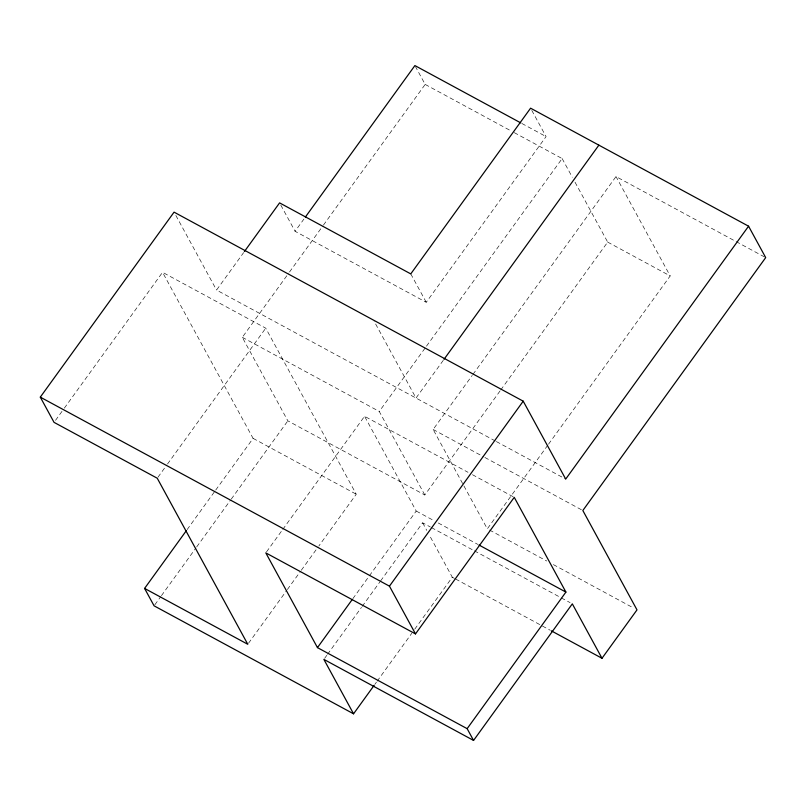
<?xml version="1.0" encoding="UTF-8"?>
<svg xmlns="http://www.w3.org/2000/svg" width="806" height="806" viewBox="0 0 806 806"><rect width="100%" height="100%" fill="white"/><g stroke="black" fill="none" stroke-linecap="round" stroke-linejoin="round"><path stroke-width="0.6" stroke-dasharray="4.03 3.02" d="M55.523 420.339L63.583 409.186M64.319 408.168L162.56 272.317L265.738 328.173L356.272 494.229L318.884 545.934M495.257 440.953L216.542 290.069L243.664 252.56M531.779 110.372L546.075 136.587L426.253 302.3L295.077 231.282L303.902 219.081M500.022 390.981L424.812 494.995L287.853 420.853L242.304 337.311L288.76 273.063M289.495 272.045L322.682 226.164M323.418 225.136L425.175 84.418L415.473 66.616M157.966 477.212L166.771 465.042M167.497 464.034L265.738 328.173M187.113 529.613L214.97 491.086M215.706 490.078L253.094 438.373L162.56 272.317M154.823 604.812L160.706 596.682M161.432 595.674L195.979 547.899M196.714 546.881L230.526 500.133M231.262 499.115L287.853 420.853M266.534 551.858L282.019 530.449M282.755 529.431L364.564 416.299L468.024 472.306M424.812 494.995L379.263 411.453L425.719 347.215M426.455 346.197L562.135 158.56L512.435 131.65M443.29 360.322L416.007 398.053L374.125 321.231M248.51 643.269L286.624 590.546M287.359 589.529L300.557 571.283M301.293 570.265L318.148 546.952M462.634 483.57L433.134 429.467L472.215 375.425M472.951 374.397L616.006 176.574L764.602 257.013M500.758 389.963L607.684 242.102L574.718 181.642M352.837 598.697L416.218 511.044L364.564 416.299M324.606 658.371L326.823 655.308M327.558 654.291L361.461 607.412M362.196 606.384L379.888 581.922M380.623 580.904L422.636 522.812L430.333 526.983M374.921 684.264L376.402 682.219M377.137 681.201L411.775 633.294M414.717 629.224L452.307 577.237L429.165 534.781M547.778 445.214L487.308 528.837L463.238 484.668M548.513 444.197L670.189 275.934L616.006 176.574M521.825 123.459L546.075 136.587M425.175 84.418L511.326 131.056M607.684 242.102L670.189 275.934M496.355 441.547L565.701 479.086M433.134 429.467L483.761 456.881M484.869 457.476L581.731 509.916M242.304 337.311L379.263 411.453M472.427 474.694L513.15 496.738M489.514 530.026L546.75 561.016M553.349 564.593L633.697 608.087M416.218 511.044L433.83 520.575M438.232 522.963L477.857 544.413M431.442 527.577L473.263 550.226M474.361 550.82L560.22 597.296M561.319 597.891L570.124 602.656M253.094 438.373L356.272 494.229M452.307 577.237L454.513 578.436M455.612 579.03L550.266 630.272M562.135 158.56L572.32 177.249M410.768 273.889L426.253 302.3M280.78 205.067L295.077 231.282M422.636 522.812L426.787 530.429M175.859 215.444L216.542 290.069"/><path stroke-width="1.21" d="M186.377 530.63L144.586 588.42L247.774 644.276L157.241 478.22L54.052 422.364L40.3 397.136L174.066 212.149L523.215 401.176L565.701 479.086L748.572 226.194L530.59 108.185L410.768 273.889L279.591 202.88L244.399 251.543M305.373 217.046L414.899 65.568L520.726 122.865M444.025 359.305L598.878 145.151M748.572 226.194L765.7 257.608L582.829 510.51L637.002 609.88L602.001 658.28L572.32 603.855L473.565 740.432L467.148 728.664L317.463 647.621L352.101 599.714M467.148 728.664L565.913 592.088L514.248 497.332L415.493 633.909L389.449 586.153L523.215 401.176M144.586 588.42L154.087 605.83L353.552 713.814L374.185 685.281M478.955 545.007L565.913 592.088M551.375 630.866L602.001 658.28M40.3 397.136L389.449 586.153M415.493 633.909L265.799 552.876L317.463 647.621M473.565 740.432L323.871 659.389L353.552 713.814"/></g></svg>
